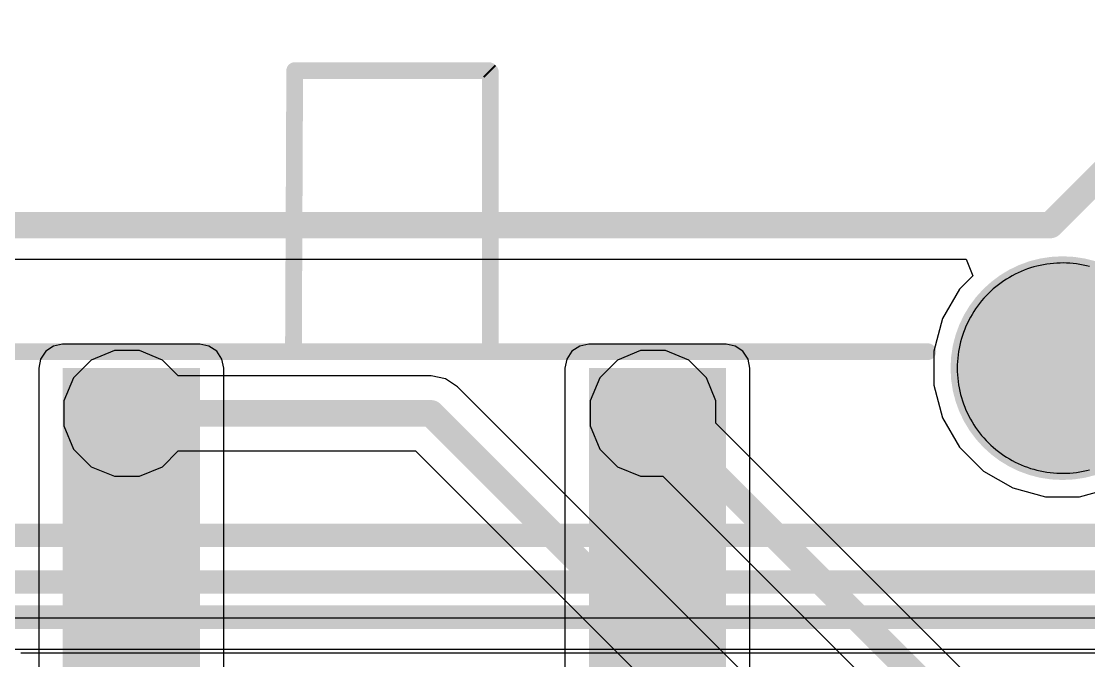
# Model space of a CAD drawing. Header units: inches. Extents: x -3 to 128, y -12 to 41.
# Drawn here: x 83.27 to 91.38, y 34.99 to 39.85 of the extents above; entities that cross this region are included whole.
import ezdxf

# ---------------------------------------------------------------- set-up
doc = ezdxf.new("R2010")
doc.units = ezdxf.units.IN
for name, color, linetype in [('Board Cutout', 216, 'Continuous'), ('Bottom Layer', 5, 'Continuous'), ('Bottom Solder', 6, 'Continuous'), ('Layer 1', 16, 'Continuous'), ('Layer 2', 76, 'Continuous'), ('Multi-Layer', 9, 'Continuous'), ('Pad Holes', 156, 'Continuous'), ('Top Layer', 1, 'Continuous'), ('Top Overlay', 2, 'Continuous'), ('Top Paste', 8, 'Continuous'), ('Top Solder', 216, 'Continuous'), ('Via Holes', 16, 'Continuous')]:
    doc.layers.add(name, color=color, linetype=linetype)

msp = doc.modelspace()

# ---------------------------------------------------------------- hatches: boundary and pattern name
at = {"layer": 'Bottom Layer'}
h = msp.add_hatch(color=5, dxfattribs=at)
edge = h.paths.add_edge_path()
edge.add_arc((91.1848, 37.2119), 0.8, 0, 360)
h = msp.add_hatch(color=5, dxfattribs=at)
edge = h.paths.add_edge_path()
edge.add_arc((84.0733, 36.8673), 0.3, 0, 360)
h = msp.add_hatch(color=5, dxfattribs=at)
edge = h.paths.add_edge_path()
edge.add_arc((88.0733, 36.8673), 0.3, 0, 360)
at = {"layer": 'Bottom Solder'}
h = msp.add_hatch(color=6, dxfattribs=at)
edge = h.paths.add_edge_path()
edge.add_arc((91.1848, 37.2119), 0.8508, 0, 360)
at = {"layer": 'Layer 1'}
h = msp.add_hatch(color=16, dxfattribs=at)
edge = h.paths.add_edge_path()
edge.add_arc((91.1848, 37.2119), 0.8, 0, 360)
h = msp.add_hatch(color=16, dxfattribs=at)
edge = h.paths.add_edge_path()
edge.add_arc((84.0733, 36.8673), 0.3, 0, 360)
h = msp.add_hatch(color=16, dxfattribs=at)
edge = h.paths.add_edge_path()
edge.add_arc((88.0733, 36.8673), 0.3, 0, 360)
at = {"layer": 'Layer 2'}
h = msp.add_hatch(color=76, dxfattribs=at)
edge = h.paths.add_edge_path()
edge.add_arc((91.1848, 37.2119), 0.8, 0, 360)
h = msp.add_hatch(color=76, dxfattribs=at)
edge = h.paths.add_edge_path()
edge.add_arc((84.0733, 36.8673), 0.3, 0, 360)
h = msp.add_hatch(color=76, dxfattribs=at)
edge = h.paths.add_edge_path()
edge.add_arc((88.0733, 36.8673), 0.3, 0, 360)
at = {"layer": 'Multi-Layer'}
h = msp.add_hatch(color=9, dxfattribs=at)
edge = h.paths.add_edge_path()
edge.add_arc((91.1848, 37.2119), 0.8, 0, 360)
at = {"layer": 'Pad Holes'}
h = msp.add_hatch(color=7, dxfattribs=at)
edge = h.paths.add_edge_path()
edge.add_arc((91.1848, 37.2119), 0.5, 0, 360)
at = {"layer": 'Top Layer'}
h = msp.add_hatch(color=1, dxfattribs=at)
edge = h.paths.add_edge_path()
edge.add_arc((91.1848, 37.2119), 0.8, 0, 360)
for points in [[(83.5847, 30.9624), (84.6281, 30.9624), (84.6281, 37.2119), (83.5847, 37.2119)], [(87.5847, 30.9624), (88.6281, 30.9624), (88.6281, 37.2119), (87.5847, 37.2119)]]:
    msp.add_hatch(color=1, dxfattribs=at).paths.add_polyline_path(points)
h = msp.add_hatch(color=1, dxfattribs=at)
edge = h.paths.add_edge_path()
edge.add_arc((84.0733, 36.8673), 0.3, 0, 360)
h = msp.add_hatch(color=1, dxfattribs=at)
edge = h.paths.add_edge_path()
edge.add_arc((88.0733, 36.8673), 0.3, 0, 360)
at = {"layer": 'Top Solder'}
h = msp.add_hatch(color=216, dxfattribs=at)
edge = h.paths.add_edge_path()
edge.add_arc((91.1848, 37.2119), 0.8508, 0, 360)
at = {"layer": 'Via Holes'}
h = msp.add_hatch(color=7, dxfattribs=at)
edge = h.paths.add_edge_path()
edge.add_arc((84.0733, 36.8673), 0.15, 0, 360)
h = msp.add_hatch(color=7, dxfattribs=at)
edge = h.paths.add_edge_path()
edge.add_arc((88.0733, 36.8673), 0.15, 0, 360)

# ---------------------------------------------------------------- linework, layer by layer
at = {"layer": 'Board Cutout'}
for points in [[(91.0928, 38.2999, 0.2, 0.2, 0), (92.5428, 39.75, 0.2, 0.2, 0)], [(80.9927, 38.2999, 0.2, 0.2, 0), (91.0928, 38.2999, 0.2, 0.2, 0)]]:
    msp.add_lwpolyline(points, format="xyseb", dxfattribs=at)
msp.add_lwpolyline([(91.0428, 38.2999, 0.1, 0.1, 1), (91.1428, 38.2999, 0.1, 0.1, 1)], format="xyseb", close=True, dxfattribs=at)
msp.add_lwpolyline([(91.0428, 38.2999, 0.1, 0.1, 1), (91.1428, 38.2999, 0.1, 0.1, 1)], format="xyseb", close=True, dxfattribs=at)
at = {"layer": 'Bottom Layer'}
for p, q in [((71.728, 35.3129), (93.141, 35.3129)), ((98.3181, 35.0724), (76.0788, 35.0724))]:
    msp.add_line(p, q, dxfattribs=at)
for points in [[(78.3821, 35.9405, 0.1778, 0.1778, 0), (92.2479, 35.9405, 0.1778, 0.1778, 0)], [(78.2348, 35.5849, 0.1778, 0.1778, 0), (93.141, 35.5849, 0.1778, 0.1778, 0)]]:
    msp.add_lwpolyline(points, format="xyseb", dxfattribs=at)
at = {"layer": 'Layer 1'}
msp.add_line((83.2682, 35.046), (96.2543, 35.046), dxfattribs=at)
for points in [[(76.1741, 35.9405, 0.1778, 0.1778, 0), (96.7533, 35.9405, 0.1778, 0.1778, 0)], [(76.7646, 35.3179, 0.1778, 0.1778, 0), (84.1973, 35.3179, 0.1778, 0.1778, 0)], [(84.1973, 35.3179, 0.1778, 0.1778, 0), (88.6976, 35.3179, 0.1778, 0.1778, 0)], [(88.6976, 35.3179, 0.1778, 0.1778, 0), (96.3669, 35.3179, 0.1778, 0.1778, 0)]]:
    msp.add_lwpolyline(points, format="xyseb", dxfattribs=at)
for points in [[(84.1528, 35.3179, 0.0889, 0.0889, 1), (84.2417, 35.3179, 0.0889, 0.0889, 1)], [(84.1528, 35.3179, 0.0889, 0.0889, 1), (84.2417, 35.3179, 0.0889, 0.0889, 1)], [(88.6532, 35.3179, 0.0889, 0.0889, 1), (88.7421, 35.3179, 0.0889, 0.0889, 1)], [(88.6532, 35.3179, 0.0889, 0.0889, 1), (88.7421, 35.3179, 0.0889, 0.0889, 1)]]:
    msp.add_lwpolyline(points, format="xyseb", close=True, dxfattribs=at)
at = {"layer": 'Layer 2'}
for p, q in [((81.718, 38.0409), (90.4514, 38.0409)), ((90.4514, 38.0409), (90.504, 37.9139)), ((90.504, 37.9139), (90.4023, 37.8123)), ((90.4023, 37.8123), (90.2736, 37.5893)), ((90.2736, 37.5893), (90.207, 37.3407)), ((83.9783, 37.3451), (83.8026, 37.2724)), ((84.1683, 37.3451), (83.9783, 37.3451)), ((84.3439, 37.2724), (84.1683, 37.3451)), ((87.9782, 37.3451), (87.8026, 37.2724)), ((88.1683, 37.3451), (87.9782, 37.3451)), ((88.3439, 37.2724), (88.1683, 37.3451)), ((90.207, 37.3407), (90.207, 37.0832)), ((83.8026, 37.2724), (83.6682, 37.138)), ((84.4641, 37.1522), (84.3439, 37.2724)), ((87.8026, 37.2724), (87.6682, 37.138)), ((88.4783, 37.138), (88.3439, 37.2724)), ((83.6682, 37.138), (83.5955, 36.9624)), ((86.3854, 37.1522), (84.4641, 37.1522)), ((86.4944, 37.1305), (86.3854, 37.1522)), ((86.3854, 37.1522), (86.3854, 37.1522)), ((86.5869, 37.0688), (86.4944, 37.1305)), ((87.6682, 37.138), (87.5955, 36.9624)), ((88.5511, 36.9624), (88.4783, 37.138)), ((90.207, 37.0832), (90.2736, 36.8345)), ((94.4353, 29.2203), (86.5869, 37.0688)), ((83.5955, 36.9624), (83.5955, 36.7723)), ((87.5955, 36.9624), (87.5955, 36.7723)), ((88.5511, 36.7924), (88.5511, 36.9624)), ((90.2736, 36.8345), (90.4023, 36.6115)), ((83.5955, 36.7723), (83.6682, 36.5967)), ((87.5955, 36.7723), (87.6682, 36.5967)), ((94.3381, 31.0054), (88.5511, 36.7924)), ((83.6682, 36.5967), (83.8026, 36.4623)), ((87.6682, 36.5967), (87.8026, 36.4623)), ((90.4023, 36.6115), (90.5844, 36.4295)), ((84.3439, 36.4623), (84.4641, 36.5825)), ((84.4641, 36.5825), (86.2674, 36.5825)), ((86.2674, 36.5825), (95.7498, 27.1001)), ((83.8026, 36.4623), (83.9783, 36.3895)), ((84.1683, 36.3895), (84.3439, 36.4623)), ((87.8026, 36.4623), (87.9782, 36.3895)), ((90.5844, 36.4295), (90.8073, 36.3008)), ((83.9783, 36.3895), (84.1683, 36.3895)), ((87.9782, 36.3895), (88.1482, 36.3895)), ((88.1482, 36.3895), (94.0186, 30.5191)), ((90.8073, 36.3008), (91.056, 36.2341)), ((91.3135, 36.2341), (91.5622, 36.3008)), ((91.056, 36.2341), (91.3135, 36.2341))]:
    msp.add_line(p, q, dxfattribs=at)
for points in [[(84.0733, 36.8673, 0.2032, 0.2032, 0), (86.3854, 36.8673, 0.2032, 0.2032, 0)], [(86.3854, 36.8673, 0.2032, 0.2032, 0), (96.1579, 27.0949, 0.2032, 0.2032, 0)], [(88.0733, 36.8673, 0.2032, 0.2032, 0), (94.2201, 30.7205, 0.2032, 0.2032, 0)]]:
    msp.add_lwpolyline(points, format="xyseb", dxfattribs=at)
for points in [[(84.0225, 36.8673, 0.1016, 0.1016, 1), (84.1241, 36.8673, 0.1016, 0.1016, 1)], [(86.3346, 36.8673, 0.1016, 0.1016, 1), (86.4362, 36.8673, 0.1016, 0.1016, 1)], [(86.3346, 36.8673, 0.1016, 0.1016, 1), (86.4362, 36.8673, 0.1016, 0.1016, 1)], [(88.0225, 36.8673, 0.1016, 0.1016, 1), (88.1241, 36.8673, 0.1016, 0.1016, 1)]]:
    msp.add_lwpolyline(points, format="xyseb", close=True, dxfattribs=at)
at = {"layer": 'Top Layer'}
for p, q in [((81.718, 38.0409), (90.4514, 38.0409)), ((90.4514, 38.0409), (90.504, 37.9139)), ((90.504, 37.9139), (90.4023, 37.8123)), ((90.4023, 37.8123), (90.2736, 37.5893)), ((90.2736, 37.5893), (90.207, 37.3407)), ((83.4565, 37.3401), (83.4172, 37.2813)), ((83.5153, 37.3794), (83.4565, 37.3401)), ((83.5847, 37.3932), (83.5153, 37.3794)), ((84.6281, 37.3932), (83.5847, 37.3932)), ((84.6975, 37.3794), (84.6281, 37.3932)), ((84.7563, 37.3401), (84.6975, 37.3794)), ((84.7956, 37.2813), (84.7563, 37.3401)), ((87.4565, 37.3401), (87.4172, 37.2813)), ((87.5153, 37.3794), (87.4565, 37.3401)), ((87.5847, 37.3932), (87.5153, 37.3794)), ((88.6281, 37.3932), (87.5847, 37.3932)), ((88.6975, 37.3794), (88.6281, 37.3932)), ((88.7563, 37.3401), (88.6975, 37.3794)), ((88.7956, 37.2813), (88.7563, 37.3401)), ((90.207, 37.3407), (90.207, 37.0832)), ((83.4172, 37.2813), (83.4034, 37.2119)), ((84.8094, 37.2119), (84.7956, 37.2813)), ((87.4172, 37.2813), (87.4034, 37.2119)), ((88.8094, 37.2119), (88.7956, 37.2813)), ((83.4034, 37.2119), (83.4034, 30.9624)), ((84.8094, 30.9624), (84.8094, 37.2119)), ((87.4034, 37.2119), (87.4034, 30.9624)), ((88.8094, 31.9186), (88.8094, 37.2119)), ((90.207, 37.0832), (90.2736, 36.8345)), ((90.2736, 36.8345), (90.4023, 36.6115)), ((90.4023, 36.6115), (90.5844, 36.4295)), ((90.5844, 36.4295), (90.8073, 36.3008)), ((90.8073, 36.3008), (91.056, 36.2341)), ((91.3135, 36.2341), (91.5622, 36.3008)), ((91.056, 36.2341), (91.3135, 36.2341))]:
    msp.add_line(p, q, dxfattribs=at)
at = {"layer": 'Top Overlay'}
for points in [[(85.3397, 37.3631, 0.127, 0.127, 0), (85.3491, 39.4751, 0.127, 0.127, 0)], [(85.3491, 39.4751, 0.127, 0.127, 0), (86.8261, 39.4751, 0.127, 0.127, 0)], [(86.8261, 39.4751, 0.127, 0.127, 0), (86.8355, 39.4657, 0.127, 0.127, 0)], [(86.8355, 37.3819, 0.127, 0.127, 0), (86.8355, 39.4657, 0.127, 0.127, 0)], [(82.0081, 37.3369, 0.127, 0.127, 0), (90.1612, 37.3369, 0.127, 0.127, 0)]]:
    msp.add_lwpolyline(points, format="xyseb", dxfattribs=at)
for points in [[(85.3174, 39.4751, 0.0635, 0.0635, 1), (85.3809, 39.4751, 0.0635, 0.0635, 1)], [(85.3174, 39.4751, 0.0635, 0.0635, 1), (85.3809, 39.4751, 0.0635, 0.0635, 1)], [(86.7944, 39.4751, 0.0635, 0.0635, 1), (86.8579, 39.4751, 0.0635, 0.0635, 1)], [(86.7944, 39.4751, 0.0635, 0.0635, 1), (86.8579, 39.4751, 0.0635, 0.0635, 1)], [(86.8038, 39.4657, 0.0635, 0.0635, 1), (86.8673, 39.4657, 0.0635, 0.0635, 1)], [(86.8038, 39.4657, 0.0635, 0.0635, 1), (86.8673, 39.4657, 0.0635, 0.0635, 1)], [(85.308, 37.3631, 0.0635, 0.0635, 1), (85.3715, 37.3631, 0.0635, 0.0635, 1)], [(86.8038, 37.3819, 0.0635, 0.0635, 1), (86.8673, 37.3819, 0.0635, 0.0635, 1)], [(90.1295, 37.3369, 0.0635, 0.0635, 1), (90.193, 37.3369, 0.0635, 0.0635, 1)]]:
    msp.add_lwpolyline(points, format="xyseb", close=True, dxfattribs=at)
at = {"layer": 'Top Paste'}
for p, q in [((90.9184, 37.9663), (90.8947, 37.9575)), ((90.9424, 37.9743), (90.9184, 37.9663)), ((90.9665, 37.9816), (90.9424, 37.9743)), ((90.9909, 37.9881), (90.9665, 37.9816)), ((91.0155, 37.9938), (90.9909, 37.9881)), ((91.0403, 37.9988), (91.0155, 37.9938)), ((91.0652, 38.0029), (91.0403, 37.9988)), ((91.0903, 38.0063), (91.0652, 38.0029)), ((91.1154, 38.0089), (91.0903, 38.0063)), ((91.1406, 38.0107), (91.1154, 38.0089)), ((91.1658, 38.0117), (91.1406, 38.0107)), ((91.1911, 38.0119), (91.1658, 38.0117)), ((91.2163, 38.0113), (91.1911, 38.0119)), ((91.2415, 38.0099), (91.2163, 38.0113)), ((91.2667, 38.0077), (91.2415, 38.0099)), ((91.2918, 38.0047), (91.2667, 38.0077)), ((91.3168, 38.0009), (91.2918, 38.0047)), ((91.3416, 37.9964), (91.3168, 38.0009)), ((91.3663, 37.991), (91.3416, 37.9964)), ((91.3908, 37.9849), (91.3663, 37.991)), ((90.7595, 37.8895), (90.7383, 37.8758)), ((90.7811, 37.9026), (90.7595, 37.8895)), ((90.8031, 37.915), (90.7811, 37.9026)), ((90.8255, 37.9267), (90.8031, 37.915)), ((90.8483, 37.9377), (90.8255, 37.9267)), ((90.8713, 37.948), (90.8483, 37.9377)), ((90.8947, 37.9575), (90.8713, 37.948)), ((90.6583, 37.8143), (90.6395, 37.7973)), ((90.6775, 37.8306), (90.6583, 37.8143)), ((90.6973, 37.8463), (90.6775, 37.8306)), ((90.7176, 37.8613), (90.6973, 37.8463)), ((90.7383, 37.8758), (90.7176, 37.8613)), ((90.5701, 37.724), (90.5542, 37.7044)), ((90.5866, 37.7431), (90.5701, 37.724)), ((90.6036, 37.7618), (90.5866, 37.7431)), ((90.6213, 37.7798), (90.6036, 37.7618)), ((90.6395, 37.7973), (90.6213, 37.7798)), ((90.5105, 37.6425), (90.4972, 37.621)), ((90.5244, 37.6636), (90.5105, 37.6425)), ((90.539, 37.6842), (90.5244, 37.6636)), ((90.5542, 37.7044), (90.539, 37.6842)), ((90.4728, 37.5768), (90.4616, 37.5541)), ((90.4847, 37.5991), (90.4728, 37.5768)), ((90.4972, 37.621), (90.4847, 37.5991)), ((90.4325, 37.4842), (90.4243, 37.4603)), ((90.4415, 37.5078), (90.4325, 37.4842)), ((90.4512, 37.5311), (90.4415, 37.5078)), ((90.4616, 37.5541), (90.4512, 37.5311)), ((90.4101, 37.4118), (90.4042, 37.3873)), ((90.4168, 37.4362), (90.4101, 37.4118)), ((90.4243, 37.4603), (90.4168, 37.4362)), ((90.3947, 37.3377), (90.3911, 37.3127)), ((90.3991, 37.3626), (90.3947, 37.3377)), ((90.4042, 37.3873), (90.3991, 37.3626)), ((90.3852, 37.2372), (90.3848, 37.2119)), ((90.3864, 37.2624), (90.3852, 37.2372)), ((90.3883, 37.2876), (90.3864, 37.2624)), ((90.3911, 37.3127), (90.3883, 37.2876)), ((90.3848, 37.2119), (90.3852, 37.1867)), ((90.3852, 37.1867), (90.3864, 37.1614)), ((90.3864, 37.1614), (90.3883, 37.1363)), ((90.3883, 37.1363), (90.3911, 37.1112)), ((90.3911, 37.1112), (90.3947, 37.0861)), ((90.3947, 37.0861), (90.3991, 37.0613)), ((90.3991, 37.0613), (90.4042, 37.0365)), ((90.4042, 37.0365), (90.4101, 37.012)), ((90.4101, 37.012), (90.4168, 36.9876)), ((90.4168, 36.9876), (90.4243, 36.9635)), ((90.4243, 36.9635), (90.4325, 36.9396)), ((90.4325, 36.9396), (90.4415, 36.916)), ((90.4415, 36.916), (90.4512, 36.8927)), ((90.4512, 36.8927), (90.4616, 36.8697)), ((90.4616, 36.8697), (90.4728, 36.8471)), ((90.4728, 36.8471), (90.4847, 36.8247)), ((90.4847, 36.8247), (90.4972, 36.8029)), ((90.4972, 36.8029), (90.5105, 36.7813)), ((90.5105, 36.7813), (90.5244, 36.7603)), ((90.5244, 36.7603), (90.539, 36.7397)), ((90.539, 36.7397), (90.5542, 36.7195)), ((90.5542, 36.7195), (90.5701, 36.6999)), ((90.5701, 36.6999), (90.5866, 36.6807)), ((90.5866, 36.6807), (90.6036, 36.6621)), ((90.6036, 36.6621), (90.6213, 36.644)), ((90.6213, 36.644), (90.6395, 36.6265)), ((90.6395, 36.6265), (90.6583, 36.6096)), ((90.6583, 36.6096), (90.6775, 36.5933)), ((90.6775, 36.5933), (90.6973, 36.5776)), ((90.6973, 36.5776), (90.7176, 36.5625)), ((90.7176, 36.5625), (90.7383, 36.5481)), ((90.7383, 36.5481), (90.7595, 36.5343)), ((90.7595, 36.5343), (90.7811, 36.5212)), ((90.7811, 36.5212), (90.8031, 36.5088)), ((90.8031, 36.5088), (90.8255, 36.4971)), ((90.8255, 36.4971), (90.8483, 36.4861)), ((90.8483, 36.4861), (90.8713, 36.4759)), ((90.8713, 36.4759), (90.8947, 36.4664)), ((90.8947, 36.4664), (90.9184, 36.4576)), ((90.9184, 36.4576), (90.9424, 36.4495)), ((90.9424, 36.4495), (90.9665, 36.4423)), ((90.9665, 36.4423), (90.9909, 36.4357)), ((90.9909, 36.4357), (91.0155, 36.43)), ((91.0155, 36.43), (91.0403, 36.4251)), ((91.0403, 36.4251), (91.0652, 36.4209)), ((91.3168, 36.4229), (91.3416, 36.4274)), ((91.3416, 36.4274), (91.3663, 36.4328)), ((91.3663, 36.4328), (91.3908, 36.4389)), ((91.0652, 36.4209), (91.0903, 36.4175)), ((91.0903, 36.4175), (91.1154, 36.4149)), ((91.1154, 36.4149), (91.1406, 36.4131)), ((91.1406, 36.4131), (91.1658, 36.4122)), ((91.1658, 36.4122), (91.1911, 36.4119)), ((91.1911, 36.4119), (91.2163, 36.4126)), ((91.1911, 36.4119), (91.1911, 36.4119)), ((91.2163, 36.4126), (91.2415, 36.4139)), ((91.2415, 36.4139), (91.2667, 36.4161)), ((91.2667, 36.4161), (91.2918, 36.4191)), ((91.2918, 36.4191), (91.3168, 36.4229))]:
    msp.add_line(p, q, dxfattribs=at)

doc.saveas('drawing.dxf')
